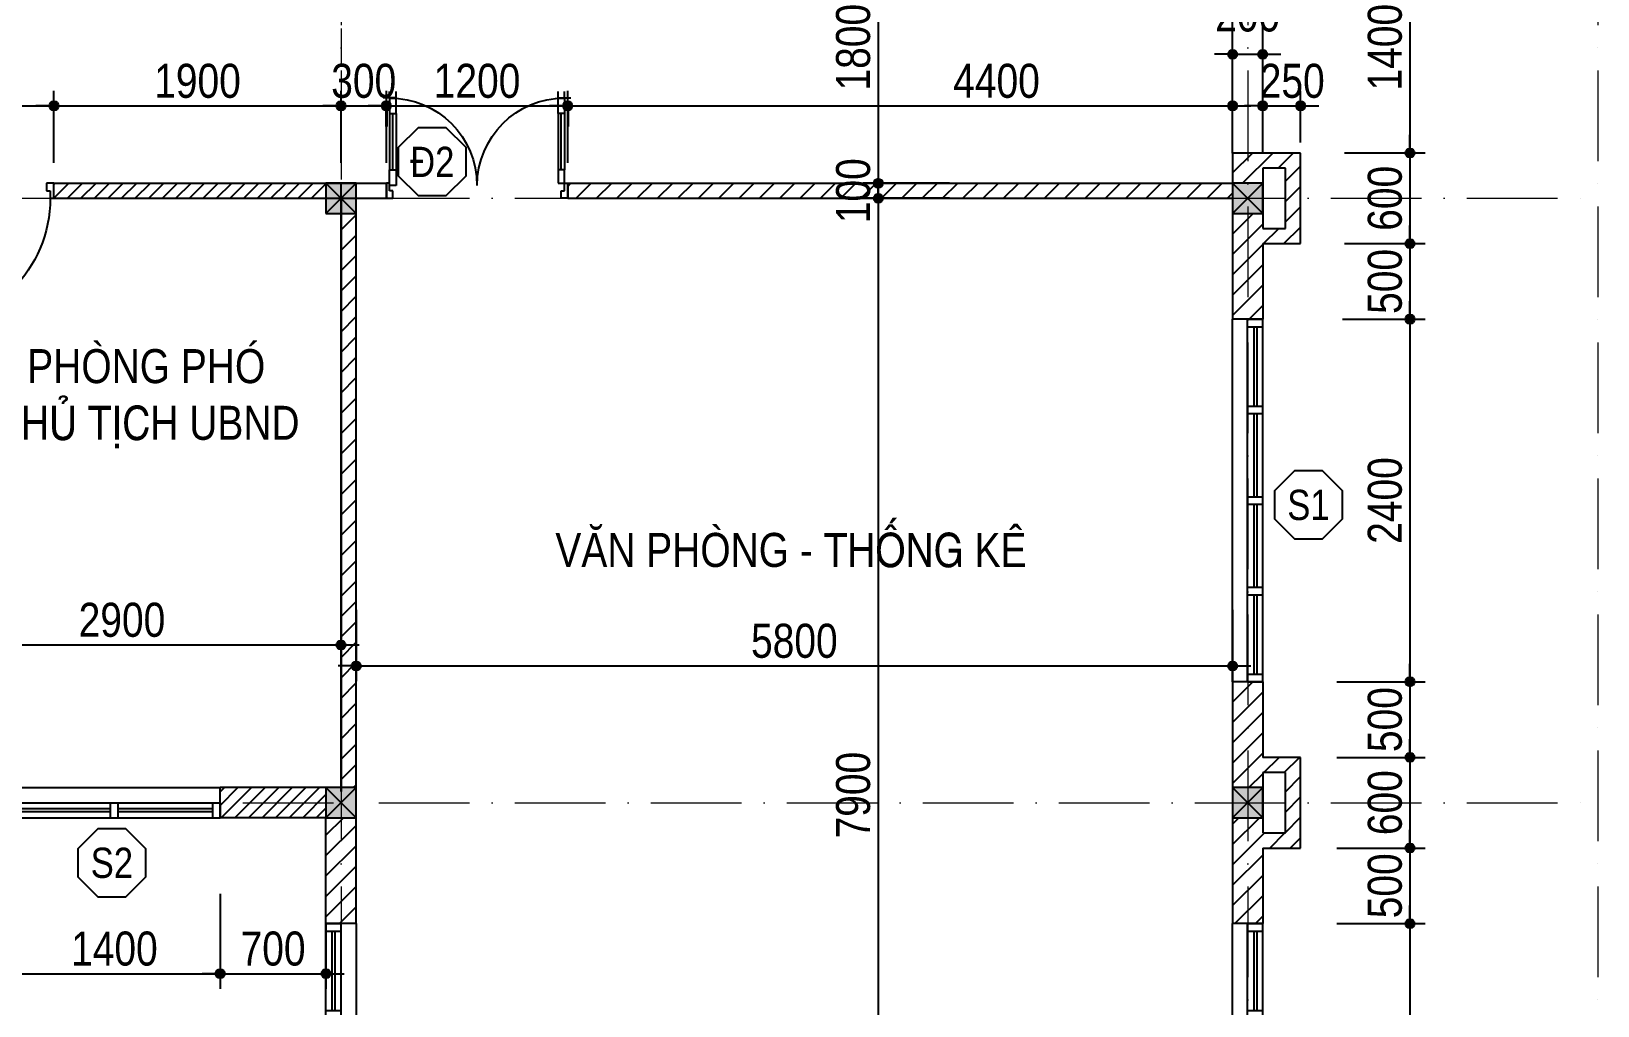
# Model space of a CAD drawing. Extents: x -1107188 to -523840, y 39692 to 514392.
# Drawn here: x -1075670 to -1065304, y 471433 to 477881 of the extents above; entities that cross this region are included whole.
import ezdxf
from ezdxf.enums import TextEntityAlignment as Align

# ---------------------------------------------------------------- set-up
doc = ezdxf.new("R2010")
doc.units = 0
doc.linetypes.add('ACAD_ISO10W100', pattern=[18, 12, -3, 0, -3])
doc.linetypes.add('DASHED2', pattern=[0.375, 0.25, -0.125])
doc.layers.get('DEFPOINTS').update_dxf_attribs({"linetype": 'CONTINUOUS'})
for name, color, linetype in [('009', 251, 'CONTINUOUS'), ('DIM', 1, 'CONTINUOUS'), ('DOOR', 20, 'CONTINUOUS'), ('MEDIUM', 2, 'CONTINUOUS'), ('TAGS', 60, 'CONTINUOUS'), ('TEXT', 7, 'CONTINUOUS'), ('TUONG', 131, 'CONTINUOUS'), ('WALL', 4, 'CONTINUOUS')]:
    doc.layers.add(name, color=color, linetype=linetype)
doc.layers.add('NET-THAY', color=2, linetype='CONTINUOUS', lineweight=13)
doc.layers.add('TRUC', color=24, linetype='CONTINUOUS', lineweight=0)
doc.styles.add('1', font='', dxfattribs={"height": 250})
doc.styles.add('HEL-CONDENSE', font='')
doc.styles.add('VNI-HELVE-CONDENSEN', font='')
doc.styles.get('1').set_extended_font_data('VNI-Helve-Condense')
doc.styles.get('HEL-CONDENSE').set_extended_font_data('VNI-Helve-Condense')
doc.styles.get('VNI-HELVE-CONDENSEN').set_extended_font_data('VNI-Helve-Condense')
doc.dimstyles.new('D100', dxfattribs={"dimtxt": 225, "dimasz": 1.2, "dimexe": 100, "dimexo": 0, "dimgap": 50, "dimtad": 1, "dimdec": 0, "dimzin": 13, "dimdsep": 46, "dimtxsty": 'HEL-CONDENSE', "dimblk": 'D50', "dimcen": 0, "dimclrd": 1, "dimclre": 1, "dimclrt": 7, "dimadec": 0, "dimazin": 0, "dimtfac": 1, "dimtdec": 0, "dimtmove": 0, "dimatfit": 3, "dimldrblk": 'D50', "dimfxl": 1, "dimtolj": 1, "dimtzin": 13, "dimarcsym": 0})
pattern_1 = [(45, (-2399621.04, 99015.24), (-67.351921, 67.351921), [])]

# ---------------------------------------------------------------- blocks, each defined once
blk = doc.blocks.new('A$C6E0044D6')
at = {"layer": 'DOOR'}
for p, q in [((-25, 925), (-25, 975)), ((25, 925), (25, 975)), ((-25, 925), (-75, 925)), ((-25, 874), (-53, 874)), ((-53, 874), (-53, 705)), ((-25, 846), (-48, 846)), ((-48, 846), (-48, 705)), ((25, 925), (-25, 925)), ((-25, 925), (-25, 805)), ((-25, 874), (-25, 846)), ((25, 805), (25, 925)), ((-25, 828), (-25, 195)), ((-25, 805), (25, 805)), ((0, 195), (0, 805)), ((25, 805), (25, 195)), ((-48, 705), (-53, 705)), ((-25, 195), (25, 195)), ((-25, 75), (-25, 195)), ((25, 195), (25, 75)), ((-25, 75), (-50, 75)), ((-50, 75), (-50, -25)), ((-25, 25), (-25, 75)), ((25, 75), (-25, 75)), ((0, 25), (-25, 25)), ((0, -25), (0, 25)), ((800, -25), (800, 25)), ((800, 25), (825, 25)), ((825, 25), (825, 75)), ((825, 75), (850, 75)), ((850, 75), (850, -25)), ((-50, -25), (0, -25)), ((850, -25), (800, -25))]:
    blk.add_line(p, q, dxfattribs=at)
at = {"layer": 'DOOR', "color": 251}
blk.add_arc((-25, 75), 850, 0, 90, dxfattribs=at)
blk = doc.blocks.new('s11')
at = {"layer": 'DOOR'}
for p, q in [((0, 0), (0, -100)), ((1400, 0), (0, 0)), ((50, 0), (50, -100)), ((1350, 0), (1350, -100)), ((1400, 0), (1400, -100)), ((1400, -100), (0, -100))]:
    blk.add_line(p, q, dxfattribs=at)
at = {"layer": 'DOOR', "linetype": 'ByBlock', "lineweight": -2}
for p, q in [((675, -100), (675, 0)), ((725, -100), (725, 0))]:
    blk.add_line(p, q, dxfattribs=at)
at = {"layer": 'DOOR', "color": 251}
for p, q in [((50, -40), (675, -40)), ((50, -60), (675, -60)), ((725, -40), (1350, -40)), ((725, -60), (1350, -60))]:
    blk.add_line(p, q, dxfattribs=at)
blk = doc.blocks.new('A$C1CA434F2')
at = {"layer": 'DOOR'}
for p, q in [((-289, -309), (-289, -409)), ((-289, -309), (2111, -309)), ((-239, -309), (-239, -409)), ((886, -309), (886, -409)), ((936, -309), (936, -409)), ((1486, -309), (1486, -409)), ((1536, -309), (1536, -409)), ((2061, -309), (2061, -409)), ((2111, -309), (2111, -409)), ((-289, -409), (2111, -409))]:
    blk.add_line(p, q, dxfattribs=at)
at = {"layer": 'DOOR', "linetype": 'ByBlock', "lineweight": -2}
for p, q in [((285, -409), (285, -309)), ((335, -409), (335, -309))]:
    blk.add_line(p, q, dxfattribs=at)
at = {"layer": 'DOOR', "color": 251}
for p, q in [((285, -349), (-239, -349)), ((285, -369), (-239, -369)), ((886, -349), (335, -349)), ((886, -369), (335, -369)), ((1486, -349), (936, -349)), ((1486, -369), (936, -369)), ((2061, -349), (1536, -349)), ((2061, -369), (1536, -369))]:
    blk.add_line(p, q, dxfattribs=at)
blk = doc.blocks.new('A$C225A2996')
at = {"layer": 'WALL'}
blk.add_hatch(color=4, dxfattribs=at).paths.add_polyline_path([(531, 82), (731, 82), (731, 282), (531, 282)])
at = {"layer": 'WALL', "color": 4}
for p, q in [((531, 282), (731, 82)), ((531, 82), (731, 282))]:
    blk.add_line(p, q, dxfattribs=at)
blk.add_lwpolyline([(531, 82), (731, 82), (731, 282), (531, 282)], close=True, dxfattribs=at)
blk = doc.blocks.new('KH-CUADI')
at = {"layer": 'TAGS'}
blk.add_lwpolyline([(-124, 300), (-300, 124), (-300, -124), (-124, -300), (124, -300), (300, -124), (300, 124), (124, 300)], close=True, dxfattribs=at)
at = {"layer": 'TAGS', "style": 'VNI-HELVE-CONDENSEN'}
blk.add_attdef('D', text='', height=300, dxfattribs=at).set_placement((0, 0), align=Align.MIDDLE)
blk = doc.blocks.new('A$C48B57989')
at = {"layer": 'DOOR'}
for p, q in [((-446, 752), (-403, 752)), ((-446, 652), (-446, 752)), ((-403, 752), (-403, 702)), ((711, 752), (711, 702)), ((754, 752), (711, 752)), ((754, 652), (754, 752)), ((-425, 652), (-446, 652)), ((-403, 702), (-425, 702)), ((-425, 702), (-425, 652)), ((-382, 667), (-425, 667)), ((-425, 667), (-425, 564)), ((-382, 564), (-382, 667)), ((690, 564), (690, 652)), ((690, 652), (733, 652)), ((711, 702), (733, 702)), ((733, 702), (733, 652)), ((733, 652), (754, 652)), ((733, 652), (733, 564)), ((-425, 564), (-382, 564)), ((-425, 171), (-425, 564)), ((-403, 564), (-403, 191)), ((-382, 191), (-382, 564)), ((690, 191), (690, 564)), ((733, 564), (690, 564)), ((711, 564), (711, 191)), ((733, 171), (733, 564)), ((-449, 132), (-449, 277)), ((-444, 277), (-449, 277)), ((-444, 156), (-444, 277)), ((752, 156), (752, 277)), ((752, 277), (757, 277)), ((757, 132), (757, 277)), ((-425, 132), (-449, 132)), ((-425, 156), (-444, 156)), ((-425, 191), (-382, 191)), ((-425, 88), (-425, 191)), ((-425, 132), (-425, 156)), ((-382, 191), (-382, 88)), ((733, 191), (690, 191)), ((690, 191), (690, 88)), ((733, 88), (733, 191)), ((733, 132), (733, 156)), ((733, 156), (752, 156)), ((733, 132), (757, 132)), ((-425, 88), (-467, 88)), ((-425, 88), (-425, 45)), ((-382, 88), (-425, 88)), ((-382, 88), (-382, 45)), ((690, 88), (690, 45)), ((690, 88), (733, 88)), ((733, 88), (733, 45)), ((733, 88), (775, 88))]:
    blk.add_line(p, q, dxfattribs=at)
at = {"layer": 'DOOR', "color": 251}
for centre, major_axis, start_param, end_param in [((-425, 667), (409, 409), 3.926991, 5.497787), ((733, 667), (-409, 409), 0.785398, 2.356194)]:
    blk.add_ellipse(centre, major_axis=major_axis, ratio=1, start_param=start_param, end_param=end_param, dxfattribs=at)
blk = doc.blocks.new('D50')
at = {"layer": 'DIM'}
blk.add_hatch(color=256, dxfattribs=at).paths.add_polyline_path([(25, 0, 1), (-25, 0, 1)])
blk.add_line((25, 0), (100, 0), dxfattribs=at)
blk.add_circle((0, 0), 25, dxfattribs=at)
blk = doc.blocks.new('*D211')
at = {"layer": 'DEFPOINTS', "color": 0, "transparency": 16777216}
for p in [(-1066970, 478476), (-1066979, 477076), (-1066546, 477076)]:
    blk.add_point(p, dxfattribs=at)
at = {"layer": 'DIM', "color": 1, "lineweight": -2, "transparency": 16777216}
for p, q in [((-1066970, 478476), (-1066446, 478476)), ((-1066546, 478475), (-1066546, 477077)), ((-1066979, 477076), (-1066446, 477076))]:
    blk.add_line(p, q, dxfattribs=at)
at = {"layer": 'DIM', "color": 1, "lineweight": -2, "transparency": 16777216, "xscale": 1.199999999999999, "yscale": 1.199999999999999, "zscale": 1.199999999999999}
for p, rotation in [((-1066546, 478476), 90), ((-1066546, 477076), 270)]:
    blk.add_blockref('D50', p, dxfattribs=dict(at, rotation=rotation))
at = {"layer": 'DIM', "color": 7, "transparency": 16777216, "insert": (-1066711, 477776), "char_height": 225, "attachment_point": 5, "rotation": 90, "style": 'HEL-CONDENSE'}
blk.add_mtext('\\A1;1400', dxfattribs=at)
blk = doc.blocks.new('*D212')
at = {"layer": 'DEFPOINTS', "color": 0, "transparency": 16777216}
for p in [(-1066979, 477076), (-1066979, 476476), (-1066546, 476476)]:
    blk.add_point(p, dxfattribs=at)
at = {"layer": 'DIM', "color": 1, "lineweight": -2, "transparency": 16777216}
for p, q in [((-1066979, 477076), (-1066446, 477076)), ((-1066546, 477075), (-1066546, 476477)), ((-1066979, 476476), (-1066446, 476476))]:
    blk.add_line(p, q, dxfattribs=at)
at = {"layer": 'DIM', "color": 1, "lineweight": -2, "transparency": 16777216, "xscale": 1.199999999999999, "yscale": 1.199999999999999, "zscale": 1.199999999999999}
for p, rotation in [((-1066546, 477076), 90), ((-1066546, 476476), 270)]:
    blk.add_blockref('D50', p, dxfattribs=dict(at, rotation=rotation))
at = {"layer": 'DIM', "color": 7, "transparency": 16777216, "insert": (-1066711, 476776), "char_height": 225, "attachment_point": 5, "rotation": 90, "style": 'HEL-CONDENSE'}
blk.add_mtext('\\A1;600', dxfattribs=at)
blk = doc.blocks.new('*D213')
at = {"layer": 'DEFPOINTS', "color": 0, "transparency": 16777216}
for p in [(-1066979, 476476), (-1066992, 475976), (-1066546, 475976)]:
    blk.add_point(p, dxfattribs=at)
at = {"layer": 'DIM', "color": 1, "lineweight": -2, "transparency": 16777216}
for p, q in [((-1066979, 476476), (-1066446, 476476)), ((-1066546, 476475), (-1066546, 475977)), ((-1066992, 475976), (-1066446, 475976))]:
    blk.add_line(p, q, dxfattribs=at)
at = {"layer": 'DIM', "color": 1, "lineweight": -2, "transparency": 16777216, "xscale": 1.199999999999999, "yscale": 1.199999999999999, "zscale": 1.199999999999999}
for p, rotation in [((-1066546, 476476), 90), ((-1066546, 475976), 270)]:
    blk.add_blockref('D50', p, dxfattribs=dict(at, rotation=rotation))
at = {"layer": 'DIM', "color": 7, "transparency": 16777216, "insert": (-1066711, 476226), "char_height": 225, "attachment_point": 5, "rotation": 90, "style": 'HEL-CONDENSE'}
blk.add_mtext('\\A1;500', dxfattribs=at)
blk = doc.blocks.new('*D214')
at = {"layer": 'DEFPOINTS', "color": 0, "transparency": 16777216}
for p in [(-1066992, 475976), (-1067029, 473576), (-1066546, 473576)]:
    blk.add_point(p, dxfattribs=at)
at = {"layer": 'DIM', "color": 1, "lineweight": -2, "transparency": 16777216}
for p, q in [((-1066992, 475976), (-1066446, 475976)), ((-1066546, 475975), (-1066546, 473577)), ((-1067029, 473576), (-1066446, 473576))]:
    blk.add_line(p, q, dxfattribs=at)
at = {"layer": 'DIM', "color": 1, "lineweight": -2, "transparency": 16777216, "xscale": 1.199999999999999, "yscale": 1.199999999999999, "zscale": 1.199999999999999}
for p, rotation in [((-1066546, 475976), 90), ((-1066546, 473576), 270)]:
    blk.add_blockref('D50', p, dxfattribs=dict(at, rotation=rotation))
at = {"layer": 'DIM', "color": 7, "transparency": 16777216, "insert": (-1066711, 474776), "char_height": 225, "attachment_point": 5, "rotation": 90, "style": 'HEL-CONDENSE'}
blk.add_mtext('\\A1;2400', dxfattribs=at)
blk = doc.blocks.new('*D215')
at = {"layer": 'DEFPOINTS', "color": 0, "transparency": 16777216}
for p in [(-1067029, 473576), (-1067029, 473076), (-1066546, 473076)]:
    blk.add_point(p, dxfattribs=at)
at = {"layer": 'DIM', "color": 1, "lineweight": -2, "transparency": 16777216}
for p, q in [((-1067029, 473576), (-1066446, 473576)), ((-1066546, 473575), (-1066546, 473077)), ((-1067029, 473076), (-1066446, 473076))]:
    blk.add_line(p, q, dxfattribs=at)
at = {"layer": 'DIM', "color": 1, "lineweight": -2, "transparency": 16777216, "xscale": 1.199999999999999, "yscale": 1.199999999999999, "zscale": 1.199999999999999}
for p, rotation in [((-1066546, 473576), 90), ((-1066546, 473076), 270)]:
    blk.add_blockref('D50', p, dxfattribs=dict(at, rotation=rotation))
at = {"layer": 'DIM', "color": 7, "transparency": 16777216, "insert": (-1066711, 473326), "char_height": 225, "attachment_point": 5, "rotation": 90, "style": 'HEL-CONDENSE'}
blk.add_mtext('\\A1;500', dxfattribs=at)
blk = doc.blocks.new('*D216')
at = {"layer": 'DEFPOINTS', "color": 0, "transparency": 16777216}
for p in [(-1067029, 473076), (-1067029, 472476), (-1066546, 472476)]:
    blk.add_point(p, dxfattribs=at)
at = {"layer": 'DIM', "color": 1, "lineweight": -2, "transparency": 16777216}
for p, q in [((-1067029, 473076), (-1066446, 473076)), ((-1066546, 473075), (-1066546, 472477)), ((-1067029, 472476), (-1066446, 472476))]:
    blk.add_line(p, q, dxfattribs=at)
at = {"layer": 'DIM', "color": 1, "lineweight": -2, "transparency": 16777216, "xscale": 1.199999999999999, "yscale": 1.199999999999999, "zscale": 1.199999999999999}
for p, rotation in [((-1066546, 473076), 90), ((-1066546, 472476), 270)]:
    blk.add_blockref('D50', p, dxfattribs=dict(at, rotation=rotation))
at = {"layer": 'DIM', "color": 7, "transparency": 16777216, "insert": (-1066711, 472776), "char_height": 225, "attachment_point": 5, "rotation": 90, "style": 'HEL-CONDENSE'}
blk.add_mtext('\\A1;600', dxfattribs=at)
blk = doc.blocks.new('*D217')
at = {"layer": 'DEFPOINTS', "color": 0, "transparency": 16777216}
for p in [(-1067029, 472476), (-1067029, 471976), (-1066546, 471976)]:
    blk.add_point(p, dxfattribs=at)
at = {"layer": 'DIM', "color": 1, "lineweight": -2, "transparency": 16777216}
for p, q in [((-1067029, 472476), (-1066446, 472476)), ((-1066546, 472475), (-1066546, 471977)), ((-1067029, 471976), (-1066446, 471976))]:
    blk.add_line(p, q, dxfattribs=at)
at = {"layer": 'DIM', "color": 1, "lineweight": -2, "transparency": 16777216, "xscale": 1.199999999999999, "yscale": 1.199999999999999, "zscale": 1.199999999999999}
for p, rotation in [((-1066546, 472476), 90), ((-1066546, 471976), 270)]:
    blk.add_blockref('D50', p, dxfattribs=dict(at, rotation=rotation))
at = {"layer": 'DIM', "color": 7, "transparency": 16777216, "insert": (-1066711, 472226), "char_height": 225, "attachment_point": 5, "rotation": 90, "style": 'HEL-CONDENSE'}
blk.add_mtext('\\A1;500', dxfattribs=at)
blk = doc.blocks.new('*D218')
at = {"layer": 'DEFPOINTS', "color": 0, "transparency": 16777216}
for p in [(-1067029, 471976), (-1066982, 469576), (-1066546, 469576)]:
    blk.add_point(p, dxfattribs=at)
at = {"layer": 'DIM', "color": 1, "lineweight": -2, "transparency": 16777216}
for p, q in [((-1067029, 471976), (-1066446, 471976)), ((-1066546, 471975), (-1066546, 469577)), ((-1066982, 469576), (-1066446, 469576))]:
    blk.add_line(p, q, dxfattribs=at)
at = {"layer": 'DIM', "color": 1, "lineweight": -2, "transparency": 16777216, "xscale": 1.199999999999999, "yscale": 1.199999999999999, "zscale": 1.199999999999999}
for p, rotation in [((-1066546, 471976), 90), ((-1066546, 469576), 270)]:
    blk.add_blockref('D50', p, dxfattribs=dict(at, rotation=rotation))
at = {"layer": 'DIM', "color": 7, "transparency": 16777216, "insert": (-1066711, 470776), "char_height": 225, "attachment_point": 5, "rotation": 90, "style": 'HEL-CONDENSE'}
blk.add_mtext('\\A1;2400', dxfattribs=at)
blk = doc.blocks.new('*D264')
at = {"layer": 'DEFPOINTS', "color": 0, "transparency": 16777216}
for p in [(-1075820, 472172), (-1074420, 472172), (-1074420, 471644)]:
    blk.add_point(p, dxfattribs=at)
at = {"layer": 'DIM', "color": 1, "lineweight": -2, "transparency": 16777216}
for p, q in [((-1075820, 472172), (-1075820, 471544)), ((-1074420, 472172), (-1074420, 471544)), ((-1075819, 471644), (-1074421, 471644))]:
    blk.add_line(p, q, dxfattribs=at)
at = {"layer": 'DIM', "color": 1, "lineweight": -2, "transparency": 16777216, "xscale": 1.199999999999999, "yscale": 1.199999999999999, "zscale": 1.199999999999999, "rotation": 180}
blk.add_blockref('D50', (-1075820, 471644), dxfattribs=at)
at = {"layer": 'DIM', "color": 1, "lineweight": -2, "transparency": 16777216, "xscale": 1.199999999999999, "yscale": 1.199999999999999, "zscale": 1.199999999999999}
blk.add_blockref('D50', (-1074420, 471644), dxfattribs=at)
at = {"layer": 'DIM', "color": 7, "transparency": 16777216, "insert": (-1075120, 471809), "char_height": 225, "attachment_point": 5, "style": 'HEL-CONDENSE'}
blk.add_mtext('\\A1;1400', dxfattribs=at)
blk = doc.blocks.new('*D265')
at = {"layer": 'DEFPOINTS', "color": 0, "transparency": 16777216}
for p in [(-1074420, 472172), (-1073720, 471976), (-1073720, 471644)]:
    blk.add_point(p, dxfattribs=at)
at = {"layer": 'DIM', "color": 1, "lineweight": -2, "transparency": 16777216}
for p, q in [((-1074420, 472172), (-1074420, 471544)), ((-1073720, 471976), (-1073720, 471544)), ((-1074419, 471644), (-1073721, 471644))]:
    blk.add_line(p, q, dxfattribs=at)
at = {"layer": 'DIM', "color": 1, "lineweight": -2, "transparency": 16777216, "xscale": 1.199999999999999, "yscale": 1.199999999999999, "zscale": 1.199999999999999, "rotation": 180}
blk.add_blockref('D50', (-1074420, 471644), dxfattribs=at)
at = {"layer": 'DIM', "color": 1, "lineweight": -2, "transparency": 16777216, "xscale": 1.199999999999999, "yscale": 1.199999999999999, "zscale": 1.199999999999999}
blk.add_blockref('D50', (-1073720, 471644), dxfattribs=at)
at = {"layer": 'DIM', "color": 7, "transparency": 16777216, "insert": (-1074070, 471809), "char_height": 225, "attachment_point": 5, "style": 'HEL-CONDENSE'}
blk.add_mtext('\\A1;700', dxfattribs=at)
blk = doc.blocks.new('*D269')
at = {"layer": 'DEFPOINTS', "color": 0, "transparency": 16777216}
for p in [(-1069755, 478676), (-1070065, 476876), (-1069593, 476876)]:
    blk.add_point(p, dxfattribs=at)
at = {"layer": 'DIM', "color": 1, "lineweight": -2, "transparency": 16777216}
for p, q in [((-1069755, 478676), (-1070165, 478676)), ((-1070065, 478675), (-1070065, 476877)), ((-1069593, 476876), (-1070165, 476876))]:
    blk.add_line(p, q, dxfattribs=at)
at = {"layer": 'DIM', "color": 1, "lineweight": -2, "transparency": 16777216, "xscale": 1.199999999999999, "yscale": 1.199999999999999, "zscale": 1.199999999999999}
for p, rotation in [((-1070065, 478676), 90), ((-1070065, 476876), 270)]:
    blk.add_blockref('D50', p, dxfattribs=dict(at, rotation=rotation))
at = {"layer": 'DIM', "color": 7, "transparency": 16777216, "insert": (-1070230, 477776), "char_height": 225, "attachment_point": 5, "rotation": 90, "style": 'HEL-CONDENSE'}
blk.add_mtext('\\A1;1800', dxfattribs=at)
blk = doc.blocks.new('*D270')
at = {"layer": 'DEFPOINTS', "color": 0, "transparency": 16777216}
for p in [(-1069593, 476876), (-1070065, 476776), (-1069593, 476776)]:
    blk.add_point(p, dxfattribs=at)
at = {"layer": 'DIM', "color": 1, "lineweight": -2, "transparency": 16777216}
for p, q in [((-1069593, 476876), (-1070165, 476876)), ((-1070065, 476877), (-1070065, 476878)), ((-1070065, 476876), (-1070065, 476776)), ((-1069593, 476776), (-1070165, 476776)), ((-1070065, 476775), (-1070065, 476773))]:
    blk.add_line(p, q, dxfattribs=at)
at = {"layer": 'DIM', "color": 1, "lineweight": -2, "transparency": 16777216, "xscale": 1.199999999999999, "yscale": 1.199999999999999, "zscale": 1.199999999999999}
for p, rotation in [((-1070065, 476876), 270), ((-1070065, 476776), 90)]:
    blk.add_blockref('D50', p, dxfattribs=dict(at, rotation=rotation))
at = {"layer": 'DIM', "color": 7, "transparency": 16777216, "insert": (-1070230, 476826), "char_height": 225, "attachment_point": 5, "rotation": 90, "style": 'HEL-CONDENSE'}
blk.add_mtext('\\A1;100', dxfattribs=at)
blk = doc.blocks.new('*D271')
at = {"layer": 'DEFPOINTS', "color": 0, "transparency": 16777216}
for p in [(-1069593, 476776), (-1070065, 468876), (-1069920, 468876)]:
    blk.add_point(p, dxfattribs=at)
at = {"layer": 'DIM', "color": 1, "lineweight": -2, "transparency": 16777216}
for p, q in [((-1069593, 476776), (-1070165, 476776)), ((-1070065, 476775), (-1070065, 468877)), ((-1069920, 468876), (-1070165, 468876))]:
    blk.add_line(p, q, dxfattribs=at)
at = {"layer": 'DIM', "color": 1, "lineweight": -2, "transparency": 16777216, "xscale": 1.199999999999999, "yscale": 1.199999999999999, "zscale": 1.199999999999999}
for p, rotation in [((-1070065, 476776), 90), ((-1070065, 468876), 270)]:
    blk.add_blockref('D50', p, dxfattribs=dict(at, rotation=rotation))
at = {"layer": 'DIM', "color": 7, "transparency": 16777216, "insert": (-1070230, 472826), "char_height": 225, "attachment_point": 5, "rotation": 90, "style": 'HEL-CONDENSE'}
blk.add_mtext('\\A1;7900', dxfattribs=at)
blk = doc.blocks.new('*D293')
at = {"layer": 'DEFPOINTS', "color": 0, "transparency": 16777216}
for p in [(-1075520, 477388), (-1076420, 477011), (-1075520, 477011)]:
    blk.add_point(p, dxfattribs=at)
at = {"layer": 'DIM', "color": 1, "lineweight": -2, "transparency": 16777216}
for p, q in [((-1076420, 477011), (-1076420, 477488)), ((-1075520, 477011), (-1075520, 477488)), ((-1076419, 477388), (-1075521, 477388))]:
    blk.add_line(p, q, dxfattribs=at)
at = {"layer": 'DIM', "color": 1, "lineweight": -2, "transparency": 16777216, "xscale": 1.199999999999999, "yscale": 1.199999999999999, "zscale": 1.199999999999999, "rotation": 180}
blk.add_blockref('D50', (-1076420, 477388), dxfattribs=at)
at = {"layer": 'DIM', "color": 1, "lineweight": -2, "transparency": 16777216, "xscale": 1.199999999999999, "yscale": 1.199999999999999, "zscale": 1.199999999999999}
blk.add_blockref('D50', (-1075520, 477388), dxfattribs=at)
at = {"layer": 'DIM', "color": 7, "transparency": 16777216, "insert": (-1075970, 477552), "char_height": 225, "attachment_point": 5, "style": 'HEL-CONDENSE'}
blk.add_mtext('\\A1;900', dxfattribs=at)
blk = doc.blocks.new('*D294')
at = {"layer": 'DEFPOINTS', "color": 0, "transparency": 16777216}
for p in [(-1073620, 477388), (-1075520, 477011), (-1073620, 477011)]:
    blk.add_point(p, dxfattribs=at)
at = {"layer": 'DIM', "color": 1, "lineweight": -2, "transparency": 16777216}
for p, q in [((-1075520, 477011), (-1075520, 477488)), ((-1073620, 477011), (-1073620, 477488)), ((-1075519, 477388), (-1073621, 477388))]:
    blk.add_line(p, q, dxfattribs=at)
at = {"layer": 'DIM', "color": 1, "lineweight": -2, "transparency": 16777216, "xscale": 1.199999999999999, "yscale": 1.199999999999999, "zscale": 1.199999999999999, "rotation": 180}
blk.add_blockref('D50', (-1075520, 477388), dxfattribs=at)
at = {"layer": 'DIM', "color": 1, "lineweight": -2, "transparency": 16777216, "xscale": 1.199999999999999, "yscale": 1.199999999999999, "zscale": 1.199999999999999}
blk.add_blockref('D50', (-1073620, 477388), dxfattribs=at)
at = {"layer": 'DIM', "color": 7, "transparency": 16777216, "insert": (-1074570, 477552), "char_height": 225, "attachment_point": 5, "style": 'HEL-CONDENSE'}
blk.add_mtext('\\A1;1900', dxfattribs=at)
blk = doc.blocks.new('*D295')
at = {"layer": 'DEFPOINTS', "color": 0, "transparency": 16777216}
for p in [(-1072120, 477388), (-1073320, 477011), (-1072120, 477011)]:
    blk.add_point(p, dxfattribs=at)
at = {"layer": 'DIM', "color": 1, "lineweight": -2, "transparency": 16777216}
for p, q in [((-1073320, 477011), (-1073320, 477488)), ((-1072120, 477011), (-1072120, 477488)), ((-1073319, 477388), (-1072121, 477388))]:
    blk.add_line(p, q, dxfattribs=at)
at = {"layer": 'DIM', "color": 1, "lineweight": -2, "transparency": 16777216, "xscale": 1.199999999999999, "yscale": 1.199999999999999, "zscale": 1.199999999999999, "rotation": 180}
blk.add_blockref('D50', (-1073320, 477388), dxfattribs=at)
at = {"layer": 'DIM', "color": 1, "lineweight": -2, "transparency": 16777216, "xscale": 1.199999999999999, "yscale": 1.199999999999999, "zscale": 1.199999999999999}
blk.add_blockref('D50', (-1072120, 477388), dxfattribs=at)
at = {"layer": 'DIM', "color": 7, "transparency": 16777216, "insert": (-1072720, 477552), "char_height": 225, "attachment_point": 5, "style": 'HEL-CONDENSE'}
blk.add_mtext('\\A1;1200', dxfattribs=at)
blk = doc.blocks.new('*D296')
at = {"layer": 'DEFPOINTS', "color": 0, "transparency": 16777216}
for p in [(-1067720, 477388), (-1067720, 477145), (-1072120, 477011)]:
    blk.add_point(p, dxfattribs=at)
at = {"layer": 'DIM', "color": 1, "lineweight": -2, "transparency": 16777216}
for p, q in [((-1072120, 477011), (-1072120, 477488)), ((-1067720, 477145), (-1067720, 477488)), ((-1072119, 477388), (-1067721, 477388))]:
    blk.add_line(p, q, dxfattribs=at)
at = {"layer": 'DIM', "color": 1, "lineweight": -2, "transparency": 16777216, "xscale": 1.199999999999999, "yscale": 1.199999999999999, "zscale": 1.199999999999999, "rotation": 180}
blk.add_blockref('D50', (-1072120, 477388), dxfattribs=at)
at = {"layer": 'DIM', "color": 1, "lineweight": -2, "transparency": 16777216, "xscale": 1.199999999999999, "yscale": 1.199999999999999, "zscale": 1.199999999999999}
blk.add_blockref('D50', (-1067720, 477388), dxfattribs=at)
at = {"layer": 'DIM', "color": 7, "transparency": 16777216, "insert": (-1069282, 477552), "char_height": 225, "attachment_point": 5, "style": 'HEL-CONDENSE'}
blk.add_mtext('\\A1;4400', dxfattribs=at)
blk = doc.blocks.new('*D297')
at = {"layer": 'DEFPOINTS', "color": 0, "transparency": 16777216}
for p in [(-1067520, 477729), (-1067720, 477486), (-1067520, 477486)]:
    blk.add_point(p, dxfattribs=at)
at = {"layer": 'DIM', "color": 1, "lineweight": -2, "transparency": 16777216}
for p, q in [((-1067720, 477486), (-1067720, 477829)), ((-1067520, 477486), (-1067520, 477829)), ((-1067719, 477729), (-1067521, 477729))]:
    blk.add_line(p, q, dxfattribs=at)
at = {"layer": 'DIM', "color": 1, "lineweight": -2, "transparency": 16777216, "xscale": 1.199999999999999, "yscale": 1.199999999999999, "zscale": 1.199999999999999, "rotation": 180}
blk.add_blockref('D50', (-1067720, 477729), dxfattribs=at)
at = {"layer": 'DIM', "color": 1, "lineweight": -2, "transparency": 16777216, "xscale": 1.199999999999999, "yscale": 1.199999999999999, "zscale": 1.199999999999999}
blk.add_blockref('D50', (-1067520, 477729), dxfattribs=at)
at = {"layer": 'DIM', "color": 7, "transparency": 16777216, "insert": (-1067620, 477991), "char_height": 225, "attachment_point": 5, "style": 'HEL-CONDENSE'}
blk.add_mtext('\\A1;200', dxfattribs=at)
blk = doc.blocks.new('*D298')
at = {"layer": 'DEFPOINTS', "color": 0, "transparency": 16777216}
for p in [(-1067270, 477388), (-1067520, 477145), (-1067270, 477145)]:
    blk.add_point(p, dxfattribs=at)
at = {"layer": 'DIM', "color": 1, "lineweight": -2, "transparency": 16777216}
for p, q in [((-1067520, 477145), (-1067520, 477488)), ((-1067270, 477145), (-1067270, 477488)), ((-1067519, 477388), (-1067271, 477388))]:
    blk.add_line(p, q, dxfattribs=at)
at = {"layer": 'DIM', "color": 1, "lineweight": -2, "transparency": 16777216, "xscale": 1.199999999999999, "yscale": 1.199999999999999, "zscale": 1.199999999999999, "rotation": 180}
blk.add_blockref('D50', (-1067520, 477388), dxfattribs=at)
at = {"layer": 'DIM', "color": 1, "lineweight": -2, "transparency": 16777216, "xscale": 1.199999999999999, "yscale": 1.199999999999999, "zscale": 1.199999999999999}
blk.add_blockref('D50', (-1067270, 477388), dxfattribs=at)
at = {"layer": 'DIM', "color": 7, "transparency": 16777216, "insert": (-1067325, 477552), "char_height": 225, "attachment_point": 5, "style": 'HEL-CONDENSE'}
blk.add_mtext('\\A1;250', dxfattribs=at)
blk = doc.blocks.new('*D314')
at = {"layer": 'DEFPOINTS', "color": 0, "linetype": 'Continuous', "transparency": 16777216}
for p in [(-1073320, 477388), (-1073620, 477011), (-1073320, 477011)]:
    blk.add_point(p, dxfattribs=at)
at = {"layer": 'DIM', "color": 1, "linetype": 'Continuous', "lineweight": -2, "transparency": 16777216}
for p, q in [((-1073620, 477011), (-1073620, 477488)), ((-1073320, 477011), (-1073320, 477488)), ((-1073619, 477388), (-1073321, 477388))]:
    blk.add_line(p, q, dxfattribs=at)
at = {"layer": 'DIM', "color": 1, "linetype": 'Continuous', "lineweight": -2, "transparency": 16777216, "xscale": 1.199999999999999, "yscale": 1.199999999999999, "zscale": 1.199999999999999, "rotation": 180}
blk.add_blockref('D50', (-1073620, 477388), dxfattribs=at)
at = {"layer": 'DIM', "color": 1, "linetype": 'Continuous', "lineweight": -2, "transparency": 16777216, "xscale": 1.199999999999999, "yscale": 1.199999999999999, "zscale": 1.199999999999999}
blk.add_blockref('D50', (-1073320, 477388), dxfattribs=at)
at = {"layer": 'DIM', "color": 7, "linetype": 'Continuous', "transparency": 16777216, "insert": (-1073470, 477552), "char_height": 225, "attachment_point": 5, "style": 'HEL-CONDENSE'}
blk.add_mtext('\\A1;300', dxfattribs=at)
blk = doc.blocks.new('*D373')
at = {"layer": 'DEFPOINTS', "color": 0, "transparency": 16777216}
for p in [(-1076520, 474081), (-1073620, 474081), (-1073620, 473820)]:
    blk.add_point(p, dxfattribs=at)
at = {"layer": 'DIM', "color": 1, "lineweight": -2, "transparency": 16777216}
for p, q in [((-1076520, 474081), (-1076520, 473720)), ((-1073620, 474081), (-1073620, 473720)), ((-1076519, 473820), (-1073621, 473820))]:
    blk.add_line(p, q, dxfattribs=at)
at = {"layer": 'DIM', "color": 1, "lineweight": -2, "transparency": 16777216, "xscale": 1.199999999999999, "yscale": 1.199999999999999, "zscale": 1.199999999999999, "rotation": 180}
blk.add_blockref('D50', (-1076520, 473820), dxfattribs=at)
at = {"layer": 'DIM', "color": 1, "lineweight": -2, "transparency": 16777216, "xscale": 1.199999999999999, "yscale": 1.199999999999999, "zscale": 1.199999999999999}
blk.add_blockref('D50', (-1073620, 473820), dxfattribs=at)
at = {"layer": 'DIM', "color": 7, "transparency": 16777216, "insert": (-1075070, 473985), "char_height": 225, "attachment_point": 5, "style": 'HEL-CONDENSE'}
blk.add_mtext('\\A1;2900', dxfattribs=at)
blk = doc.blocks.new('*D375')
at = {"layer": 'DEFPOINTS', "color": 0, "transparency": 16777216}
for p in [(-1073520, 474052), (-1067720, 474052), (-1067720, 473681)]:
    blk.add_point(p, dxfattribs=at)
at = {"layer": 'DIM', "color": 1, "lineweight": -2, "transparency": 16777216}
for p, q in [((-1073520, 474052), (-1073520, 473581)), ((-1067720, 474052), (-1067720, 473581)), ((-1073519, 473681), (-1067721, 473681))]:
    blk.add_line(p, q, dxfattribs=at)
at = {"layer": 'DIM', "color": 1, "lineweight": -2, "transparency": 16777216, "xscale": 1.199999999999999, "yscale": 1.199999999999999, "zscale": 1.199999999999999, "rotation": 180}
blk.add_blockref('D50', (-1073520, 473681), dxfattribs=at)
at = {"layer": 'DIM', "color": 1, "lineweight": -2, "transparency": 16777216, "xscale": 1.199999999999999, "yscale": 1.199999999999999, "zscale": 1.199999999999999}
blk.add_blockref('D50', (-1067720, 473681), dxfattribs=at)
at = {"layer": 'DIM', "color": 7, "transparency": 16777216, "insert": (-1070620, 473846), "char_height": 225, "attachment_point": 5, "style": 'HEL-CONDENSE'}
blk.add_mtext('\\A1;5800', dxfattribs=at)

msp = doc.modelspace()

# ---------------------------------------------------------------- hatches: boundary and pattern name
at = {"layer": '009'}
h = msp.add_hatch(dxfattribs=at)
h.set_pattern_fill('ANSI31', color=256, scale=30, style=0)
h.set_pattern_definition(pattern_1)
h.paths.add_polyline_path([(-1067719.891, 482875.801), (-1067919.891, 482875.801), (-1067919.891, 483025.801), (-1067369.891, 483025.801), (-1067369.891, 482625.801), (-1067519.891, 482625.801), (-1067519.891, 482675.801), (-1067719.891, 482675.801), (-1067719.891, 482250.307), (-1067519.891, 482250.307), (-1067519.891, 482525.801), (-1067269.891, 482525.801), (-1067269.891, 483125.801), (-1067819.891, 483125.801), (-1068019.891, 483125.801), (-1068019.891, 482875.801), (-1068407.519, 482875.801), (-1068407.519, 482675.801), (-1067719.891, 482675.801)])
h.paths.add_polyline_path([(-1067519.891, 482250.307), (-1067719.891, 482250.307), (-1067719.891, 478875.801), (-1067519.891, 478875.801), (-1067519.891, 478975.801), (-1067369.891, 478975.801), (-1067369.891, 478575.801), (-1067519.891, 478575.801), (-1067519.891, 478675.801), (-1067719.891, 478675.801), (-1067719.891, 478475.801), (-1067519.891, 478475.801), (-1067269.891, 478475.801), (-1067269.891, 479075.801), (-1067519.891, 479075.801)])
h.paths.add_polyline_path([(-1067269.891, 477075.801), (-1067519.891, 477075.801), (-1067719.891, 477075.801), (-1067719.891, 476875.801), (-1067519.891, 476875.801), (-1067519.891, 476975.801), (-1067369.891, 476975.801), (-1067369.891, 476575.801), (-1067519.891, 476575.801), (-1067519.891, 476675.801), (-1067719.891, 476675.801), (-1067719.891, 475975.801), (-1067519.891, 475975.801), (-1067519.891, 476475.801), (-1067269.891, 476475.801)])
h.paths.add_polyline_path([(-1067719.891, 476875.801), (-1072119.891, 476875.801), (-1072119.891, 476775.801), (-1067719.891, 476775.801)])
h.paths.add_polyline_path([(-1070401.257, 476560.451), (-1070401.257, 477091.151), (-1070058.957, 477091.151), (-1070058.957, 476560.451)], flags=9)
h = msp.add_hatch(dxfattribs=at)
h.set_pattern_fill('ANSI31', color=256, scale=20, style=0)
h.set_pattern_definition([(45, (-2399621.036, 99015.243), (-44.9012806, 44.9012806), [])])
h.paths.add_polyline_path([(-1081719.891, 472675.801), (-1081719.891, 472575.801), (-1082119.891, 472575.801), (-1082119.891, 472675.801), (-1082219.891, 472675.801), (-1082219.891, 472475.801), (-1081619.891, 472475.801), (-1081619.891, 472675.801), (-1081469.891, 472675.801), (-1081469.891, 472875.801), (-1082019.891, 472875.801), (-1082019.891, 472675.801)])
h.paths.add_polyline_path([(-1082219.891, 472675.801), (-1082219.891, 472875.801), (-1082619.891, 472875.801), (-1082619.891, 472675.801)])
h.paths.add_polyline_path([(-1076719.891, 472875.801), (-1077419.891, 472875.801), (-1077419.891, 472675.801), (-1076919.891, 472675.801), (-1076919.891, 472475.801), (-1076319.891, 472475.801), (-1076319.891, 472675.801), (-1075819.891, 472675.801), (-1075819.891, 472875.801), (-1076519.891, 472875.801), (-1076519.891, 472675.801), (-1076419.891, 472675.801), (-1076419.891, 472575.801), (-1076819.891, 472575.801), (-1076819.891, 472675.801), (-1076719.891, 472675.801)])
h.paths.add_polyline_path([(-1074419.891, 472875.801), (-1074419.891, 472675.801), (-1073719.891, 472675.801), (-1073719.891, 472875.801)])
h.paths.add_polyline_path([(-1076619.891, 472875.801), (-1076519.891, 472875.801), (-1076519.891, 476675.801), (-1076619.891, 476675.801)])
h.paths.add_polyline_path([(-1075519.891, 476875.801), (-1075519.891, 476775.801), (-1073719.891, 476775.801), (-1073719.891, 476875.801)])
h.paths.add_polyline_path([(-1076719.891, 476775.801), (-1076719.891, 476875.801), (-1078319.891, 476875.801), (-1078319.891, 476775.801)])
h.paths.add_polyline_path([(-1077413.82, 472505.951), (-1077413.82, 473045.651), (-1077071.52, 473045.651), (-1077071.52, 472505.951)], flags=9)
h.paths.add_polyline_path([(-1076249.459, 472305.951), (-1076249.459, 472845.651), (-1075907.159, 472845.651), (-1075907.159, 472305.951)], flags=9)
h.paths.add_polyline_path([(-1077413.82, 476560.451), (-1077413.82, 477091.151), (-1077071.52, 477091.151), (-1077071.52, 476560.451)], flags=9)
h = msp.add_hatch(dxfattribs=at)
h.set_pattern_fill('ANSI31', color=256, scale=30, style=0)
h.set_pattern_definition(pattern_1)
h.paths.add_polyline_path([(-1073519.891, 476675.801), (-1073619.891, 476675.801), (-1073619.891, 472875.801), (-1073519.891, 472875.801)])
h.paths.add_polyline_path([(-1073519.891, 472675.801), (-1073719.891, 472675.801), (-1073719.891, 471975.801), (-1073519.891, 471975.801)])
h = msp.add_hatch(dxfattribs=at)
h.set_pattern_fill('ANSI31', color=256, scale=30, style=0)
h.set_pattern_definition(pattern_1)
h.paths.add_polyline_path([(-1067519.891, 473575.801), (-1067719.891, 473575.801), (-1067719.891, 472875.801), (-1067519.891, 472875.801), (-1067519.891, 472975.801), (-1067369.891, 472975.801), (-1067369.891, 472575.801), (-1067519.891, 472575.801), (-1067519.891, 472675.801), (-1067719.891, 472675.801), (-1067719.891, 472475.801), (-1067719.891, 471975.801), (-1067519.891, 471975.801), (-1067519.891, 472475.801), (-1067269.891, 472475.801), (-1067269.891, 473075.801), (-1067519.891, 473075.801)])

# ---------------------------------------------------------------- linework, layer by layer
at = {"layer": 'MEDIUM'}
for p, q in [((-1067719.891, 477075.801), (-1067719.891, 478475.801)), ((-1067519.891, 477075.801), (-1067519.891, 478475.801)), ((-1067719.891, 473575.801), (-1067719.891, 475975.801)), ((-1075819.891, 472875.801), (-1074419.891, 472875.801)), ((-1073519.891, 471975.801), (-1073519.891, 469575.801)), ((-1067719.891, 469575.801), (-1067719.891, 471975.801))]:
    msp.add_line(p, q, dxfattribs=at)
at = {"layer": 'NET-THAY'}
msp.add_line((-1073519.891, 471975.801), (-1073519.891, 469575.801), dxfattribs=at)
at = {"layer": 'TRUC', "linetype": 'ACAD_ISO10W100', "ltscale": 50}
msp.add_lwpolyline([(-1103073.876, 484823.057), (-1065303.564, 484823.057), (-1065303.564, 463746.028), (-1103073.876, 463746.028)], close=True, dxfattribs=at)
for points in [[(-1073619.891, 484823.057), (-1073619.891, 463746.028)], [(-1073619.891, 484823.057), (-1073619.891, 463746.028)], [(-1067619.891, 484823.057), (-1067619.891, 463746.028)], [(-1103073.876, 476775.801), (-1065303.564, 476775.801)], [(-1103073.876, 472775.801), (-1065303.564, 472775.801)]]:
    msp.add_lwpolyline(points, dxfattribs=at)
at = {"layer": 'TRUC', "linetype": 'DASHED2', "ltscale": 1000}
msp.add_lwpolyline([(-1073619.891, 478650.801), (-1073619.891, 476875.801)], dxfattribs=at)
at = {"layer": 'TUONG'}
for p, q in [((-1067269.891, 477075.801), (-1067519.891, 477075.801)), ((-1067269.891, 476475.801), (-1067269.891, 477075.801)), ((-1067369.891, 476975.801), (-1067519.891, 476975.801)), ((-1067369.891, 476575.801), (-1067369.891, 476975.801)), ((-1075519.891, 476775.801), (-1075519.891, 476875.801)), ((-1073619.891, 476875.801), (-1073619.891, 476875.801)), ((-1073319.891, 476775.801), (-1073319.891, 476875.801)), ((-1072119.891, 476775.801), (-1072119.891, 476875.801)), ((-1067519.891, 476575.801), (-1067369.891, 476575.801)), ((-1067519.891, 476475.801), (-1067269.891, 476475.801)), ((-1067519.891, 475975.801), (-1067719.891, 475975.801)), ((-1067519.891, 473575.801), (-1067719.891, 473575.801)), ((-1067719.891, 473075.801), (-1067719.891, 472475.801)), ((-1067269.891, 473075.801), (-1067519.891, 473075.801)), ((-1067269.891, 472475.801), (-1067269.891, 473075.801)), ((-1067369.891, 472975.801), (-1067519.891, 472975.801)), ((-1067369.891, 472575.801), (-1067369.891, 472975.801)), ((-1074419.891, 472675.801), (-1074419.891, 472875.801)), ((-1067519.891, 472575.801), (-1067369.891, 472575.801)), ((-1067519.891, 472475.801), (-1067269.891, 472475.801)), ((-1073519.891, 471975.801), (-1073719.891, 471975.801)), ((-1067519.891, 471975.801), (-1067719.891, 471975.801))]:
    msp.add_line(p, q, dxfattribs=at)
for points in [[(-1067719.891, 477075.801), (-1067719.891, 475975.801)], [(-1067519.891, 477075.801), (-1067719.891, 477075.801)], [(-1067519.891, 477075.801), (-1067519.891, 477075.801)], [(-1067519.891, 476975.801), (-1067519.891, 476575.801)], [(-1075519.891, 476875.801), (-1073319.891, 476875.801)], [(-1073619.891, 472850.801), (-1073619.891, 476875.801)], [(-1073519.891, 472850.801), (-1073519.891, 476875.801)], [(-1072119.891, 476875.801), (-1067719.891, 476875.801)], [(-1075519.891, 476775.801), (-1073319.891, 476775.801)], [(-1073619.891, 476775.801), (-1073619.891, 472850.801)], [(-1072119.891, 476775.801), (-1067719.891, 476775.801)], [(-1067519.891, 476475.801), (-1067519.891, 475975.801)], [(-1067719.891, 473575.801), (-1067719.891, 471975.801)], [(-1067519.891, 473575.801), (-1067519.891, 473075.801)], [(-1067519.891, 472975.801), (-1067519.891, 472575.801)], [(-1073519.891, 471975.801), (-1073519.891, 472875.801), (-1074419.891, 472875.801)], [(-1073719.891, 471975.801), (-1073719.891, 472675.801), (-1074419.891, 472675.801)], [(-1067519.891, 472475.801), (-1067519.891, 471975.801)]]:
    msp.add_lwpolyline(points, dxfattribs=at)

# ---------------------------------------------------------------- block references
at = {"layer": 'DOOR', "xscale": -1, "rotation": 180}
for name, p in [('A$C48B57989', (-1072873.898, 477528.274)), ('A$C6E0044D6', (-1076369.891, 476850.801))]:
    msp.add_blockref(name, p, dxfattribs=at)
at = {"layer": 'DOOR', "rotation": 90}
for p in [(-1067929.176, 473864.896), (-1074029.176, 469864.896), (-1067929.176, 469864.896)]:
    msp.add_blockref('A$C1CA434F2', p, dxfattribs=at)
at = {"layer": 'DOOR', "xscale": -1}
msp.add_blockref('s11', (-1074419.891, 472775.801), dxfattribs=at)
at = {"layer": 'TAGS', "linetype": 'Continuous'}
ref = msp.add_blockref('KH-CUADI', (-1073016.355, 477018.452), dxfattribs=dict(at, xscale=0.75, yscale=0.75, zscale=0.75, rotation=180))
ref.add_attrib('D', 'Ñ2', dxfattribs={"color": 7, "height": 200, "style": 'VNI-HELVE-CONDENSEN'}).set_placement((-1073016.355, 477018.452), align=Align.MIDDLE)
ref = msp.add_blockref('KH-CUADI', (-1067217.812, 474746.953), dxfattribs=dict(at, xscale=0.75, yscale=0.75, zscale=0.75, rotation=180))
ref.add_attrib('D', 'S1', dxfattribs={"color": 7, "height": 200, "style": 'VNI-HELVE-CONDENSEN'}).set_placement((-1067217.812, 474746.953), align=Align.MIDDLE)
ref = msp.add_blockref('KH-CUADI', (-1075136.781, 472378.32), dxfattribs=dict(at, xscale=0.75, yscale=0.75, zscale=0.75, rotation=180))
ref.add_attrib('D', 'S2', dxfattribs={"color": 7, "height": 200, "style": 'VNI-HELVE-CONDENSEN'}).set_placement((-1075136.781, 472378.32), align=Align.MIDDLE)
at = {"layer": 'TUONG', "color": 4}
for p in [(-1074251.282, 476594.168), (-1068251.282, 476594.168), (-1074251.282, 472594.168), (-1068251.282, 472594.168)]:
    msp.add_blockref('A$C225A2996', p, dxfattribs=at)

# ---------------------------------------------------------------- texts
at = {"layer": 'TEXT', "char_height": 225, "attachment_point": 2, "style": '1'}
for s, insert in [('PHOØNG PHOÙ \\PCHUÛ TÒCH UBND', (-1074909.248, 475777.654)), ('VAÊN PHOØNG - THOÁNG KEÂ', (-1070642.502, 474561.252))]:
    msp.add_mtext(s, dxfattribs=dict(at, insert=insert))

# ---------------------------------------------------------------- dimensions: what is measured, and where the dimension line sits
at = {"layer": 'DIM'}
for base, p1, p2, picture, middle in [((-1070065.207, 476875.801), (-1069755.423, 478675.801), (-1069593.293, 476875.801), '*D269', (-1070230.107, 477775.801)), ((-1066546.203, 477075.801), (-1066969.763, 478475.801), (-1066978.922, 477075.801), '*D211', (-1066711.103, 477775.801)), ((-1066546.203, 476475.801), (-1066978.922, 477075.801), (-1066978.922, 476475.801), '*D212', (-1066711.103, 476775.801)), ((-1070065.207, 468875.801), (-1069593.293, 476775.801), (-1069919.891, 468875.801), '*D271', (-1070230.107, 472825.801)), ((-1066546.203, 473575.801), (-1066992.295, 475975.801), (-1067028.914, 473575.801), '*D214', (-1066711.103, 474775.801)), ((-1066546.203, 472475.801), (-1067029.026, 473075.801), (-1067029.026, 472475.801), '*D216', (-1066711.103, 472775.801)), ((-1066546.203, 469575.801), (-1067028.914, 471975.801), (-1066981.958, 469575.801), '*D218', (-1066711.103, 470775.801))]:
    dim = msp.add_linear_dim(base=base, p1=p1, p2=p2, angle=90, dimstyle='D100', override={"dimtmove": 1}, dxfattribs=at)
    dim.commit()
    dim.dimension.update_dxf_attribs({"geometry": picture, "text_midpoint": middle})
for base, p1, p2, picture, middle in [((-1067519.891, 477728.916), (-1067719.891, 477485.982), (-1067519.891, 477485.982), '*D297', (-1067619.891, 477825.66)), ((-1067719.891, 477387.572), (-1072119.891, 477011.015), (-1067719.891, 477144.638), '*D296', (-1069282.394, 477387.572)), ((-1067269.891, 477387.572), (-1067519.891, 477144.638), (-1067269.891, 477144.638), '*D298', (-1067325.177, 477387.572))]:
    dim = msp.add_linear_dim(base=base, p1=p1, p2=p2, dimstyle='D100', override={"dimtmove": 1}, dxfattribs=at)
    dim.commit()
    dim.dimension.update_dxf_attribs({"geometry": picture, "text_midpoint": middle, "dimtype": 160})
for base, p1, p2, picture, middle in [((-1075519.891, 477387.572), (-1076419.891, 477011.015), (-1075519.891, 477011.015), '*D293', (-1075969.891, 477552.472)), ((-1073619.891, 477387.572), (-1075519.891, 477011.015), (-1073619.891, 477011.015), '*D294', (-1074569.891, 477552.472)), ((-1072119.891, 477387.572), (-1073319.891, 477011.015), (-1072119.891, 477011.015), '*D295', (-1072719.891, 477552.472)), ((-1073619.891, 473820.037), (-1076519.891, 474081.338), (-1073619.891, 474081.338), '*D373', (-1075069.891, 473984.937)), ((-1067719.891, 473680.961), (-1073519.891, 474051.723), (-1067719.891, 474051.723), '*D375', (-1070619.891, 473845.861)), ((-1074419.891, 471644.071), (-1075819.891, 472172.458), (-1074419.891, 472172.458), '*D264', (-1075119.891, 471808.971)), ((-1073719.891, 471644.071), (-1074419.891, 472172.458), (-1073719.891, 471975.801), '*D265', (-1074069.891, 471808.971))]:
    dim = msp.add_linear_dim(base=base, p1=p1, p2=p2, dimstyle='D100', override={"dimtmove": 1}, dxfattribs=at)
    dim.commit()
    dim.dimension.update_dxf_attribs({"geometry": picture, "text_midpoint": middle})
at = {"layer": 'DIM', "linetype": 'Continuous'}
dim = msp.add_linear_dim(base=(-1073319.891, 477387.572), p1=(-1073619.891, 477011.015), p2=(-1073319.891, 477011.015), dimstyle='D100', dxfattribs=at)
dim.commit()
dim.dimension.update_dxf_attribs({"geometry": '*D314', "text_midpoint": (-1073469.891, 477387.572), "dimtype": 160})
at = {"layer": 'DIM'}
for base, p1, p2, picture, middle in [((-1070065.207, 476775.801), (-1069593.293, 476875.801), (-1069593.293, 476775.801), '*D270', (-1070065.207, 476825.801)), ((-1066546.203, 475975.801), (-1066978.922, 476475.801), (-1066992.295, 475975.801), '*D213', (-1066546.203, 476225.801)), ((-1066546.203, 473075.801), (-1067028.914, 473575.801), (-1067029.026, 473075.801), '*D215', (-1066546.203, 473325.801)), ((-1066546.203, 471975.801), (-1067029.026, 472475.801), (-1067028.914, 471975.801), '*D217', (-1066546.203, 472225.801))]:
    dim = msp.add_linear_dim(base=base, p1=p1, p2=p2, angle=90, dimstyle='D100', override={"dimtmove": 1}, dxfattribs=at)
    dim.commit()
    dim.dimension.update_dxf_attribs({"geometry": picture, "text_midpoint": middle, "dimtype": 160})

doc.saveas('drawing.dxf')
